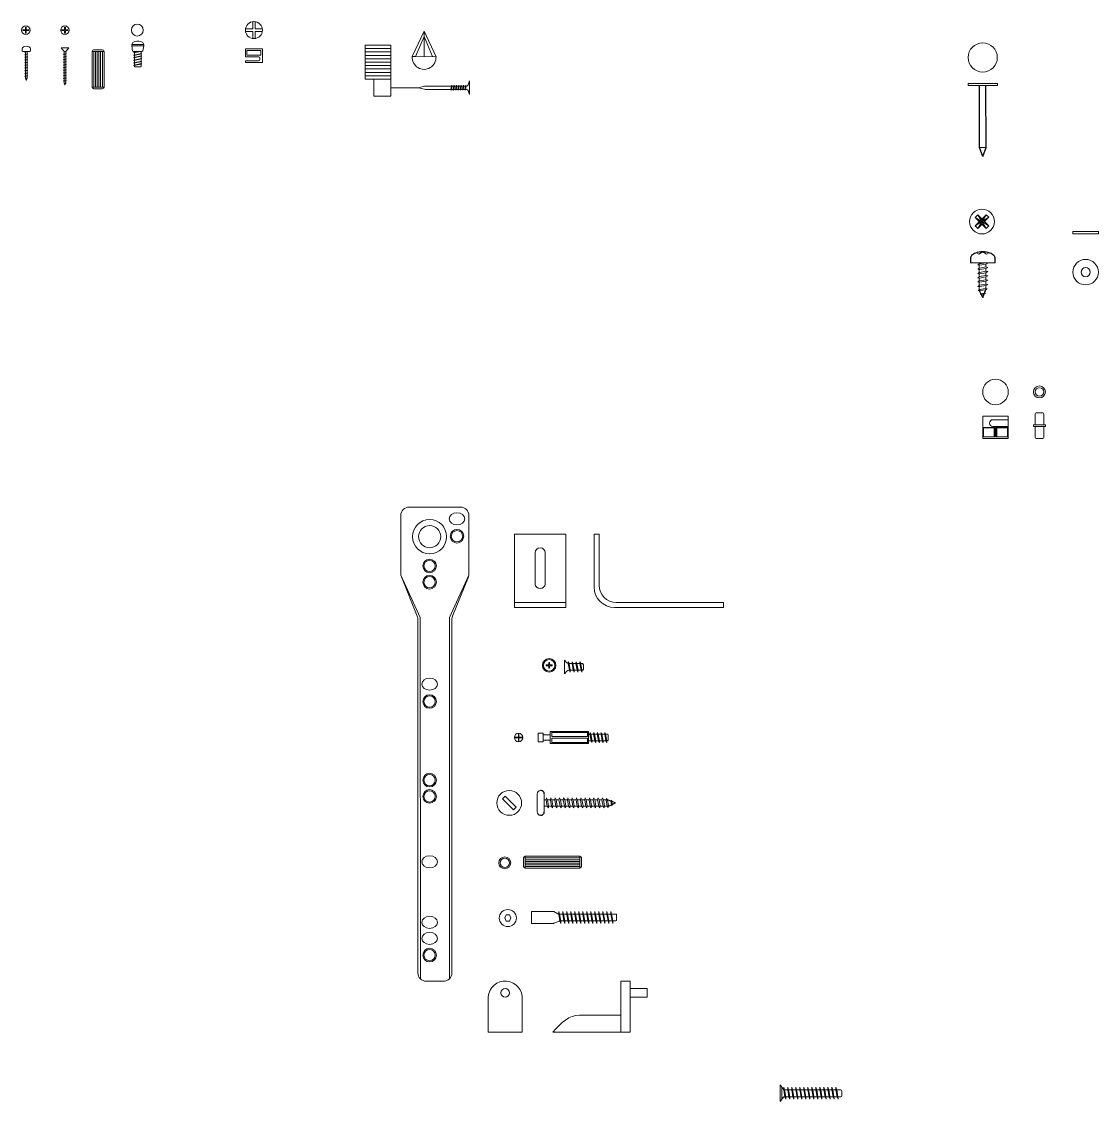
# Model space of a CAD drawing. Header units: inches. Extents: x 284 to 1896, y 202 to 1902.
# Drawn here: x 1434.4 to 1497.6, y 1838.9 to 1902.3 of the extents above; entities that cross this region are included whole.
import ezdxf

# ---------------------------------------------------------------- set-up
doc = ezdxf.new("R2010")
doc.units = ezdxf.units.IN
doc.header["$MEASUREMENT"] = 0
doc.linetypes.add('CONTINUA', pattern=[0])
doc.layers.get('0').update_dxf_attribs({"lineweight": 20})
doc.layers.add('Viti', color=4, linetype='Continuous', lineweight=18)

# ---------------------------------------------------------------- blocks, each defined once
blk = doc.blocks.new('*U15')
blk.add_lwpolyline([(0, 0), (0.002, 0.1), (0.05, 0), (0.122, -0.4), (0.119, -0.5), (0.071, -0.4), (0, 0)])
blk = doc.blocks.new('*U16')
at = {"layer": 'Viti', "color": 0, "linetype": 'ByBlock', "lineweight": -2, "transparency": 16777216}
for p in [(42.38, 270.659), (42.596, 270.659), (42.812, 270.659), (43.028, 270.659), (43.245, 270.659)]:
    blk.add_blockref('*U15', p, dxfattribs=at)
blk = doc.blocks.new('*U8')
blk.add_lwpolyline([(0, 0), (0.002, 0.1), (0.05, 0), (0.122, -0.4), (0.119, -0.5), (0.071, -0.4), (0, 0)])
blk = doc.blocks.new('*U9')
at = {"color": 0, "linetype": 'ByBlock', "lineweight": -2, "transparency": 16777216}
for p in [(42.38, 270.659), (42.607, 270.659), (42.835, 270.659), (43.063, 270.659)]:
    blk.add_blockref('*U8', p, dxfattribs=at)
blk = doc.blocks.new('100347')
for p, q in [((40.129, 252.086), (40.254, 251.933)), ((40.129, 252.086), (40.129, 251.286)), ((40.567, 251.886), (40.389, 251.886)), ((40.794, 251.886), (40.617, 251.886)), ((41.022, 251.886), (40.845, 251.886)), ((41.159, 251.886), (41.072, 251.886)), ((41.215, 251.851), (41.194, 251.872)), ((41.229, 251.816), (41.229, 251.557)), ((40.254, 251.44), (40.129, 251.286)), ((40.411, 251.486), (40.382, 251.486)), ((40.638, 251.486), (40.461, 251.486)), ((40.866, 251.486), (40.688, 251.486)), ((41.094, 251.486), (40.916, 251.486)), ((41.159, 251.486), (41.144, 251.486)), ((41.194, 251.501), (41.215, 251.522))]:
    blk.add_line(p, q)
for centre, radius, start, end in [((40.382, 252.086), 0.2, 230.24315, 257.66039), ((41.159, 251.836), 0.05, 45, 90), ((41.179, 251.816), 0.05, 0, 45), ((40.382, 251.286), 0.2, 90, 129.75685), ((41.159, 251.536), 0.05, 270, 315), ((41.179, 251.557), 0.05, 315, 0)]:
    blk.add_arc(centre, radius, start, end)
blk.add_blockref('*U9', (-2.041, -18.773))
blk = doc.blocks.new('*U68')
blk.add_lwpolyline([(0, 0), (0.002, 0.15), (0.05, 0), (0.122, -0.4), (0.127, -0.55), (0.071, -0.4), (0, 0)])
blk = doc.blocks.new('*U69')
at = {"layer": 'Viti', "color": 0, "linetype": 'ByBlock', "lineweight": -2, "transparency": 16777216}
for p in [(42.38, 270.659), (42.615, 270.659), (42.85, 270.659), (43.086, 270.659), (43.321, 270.659), (43.556, 270.659), (43.791, 270.659), (44.027, 270.659), (44.262, 270.659), (44.497, 270.659), (44.732, 270.659), (44.968, 270.659), (45.203, 270.659), (45.438, 270.659)]:
    blk.add_blockref('*U68', p, dxfattribs=at)
blk = doc.blocks.new('*U70')
blk.add_lwpolyline([(0, 0), (0.002, 0.15), (0.05, 0), (0.122, -0.4), (0.127, -0.55), (0.071, -0.4), (0, 0)])
blk = doc.blocks.new('*U71')
at = {"color": 0, "linetype": 'ByBlock', "lineweight": -2, "transparency": 16777216}
for p in [(42.38, 270.659), (42.615, 270.659), (42.85, 270.659), (43.086, 270.659), (43.321, 270.659), (43.556, 270.659), (43.791, 270.659), (44.027, 270.659), (44.262, 270.659), (44.497, 270.659), (44.732, 270.659), (44.968, 270.659), (45.203, 270.659), (45.438, 270.659)]:
    blk.add_blockref('*U70', p, dxfattribs=at)

msp = doc.modelspace()

# ---------------------------------------------------------------- linework, layer by layer
for p, q in [((1458.006, 1901.779), (1457.308, 1900.283)), ((1457.508, 1900.283), (1458.006, 1901.469)), ((1457.508, 1900.283), (1458.006, 1901.469)), ((1458.006, 1901.779), (1458.704, 1900.282)), ((1458.006, 1901.779), (1458.006, 1900.279)), ((1458.504, 1900.283), (1458.006, 1901.469)), ((1458.504, 1900.283), (1458.006, 1901.469)), ((1458.704, 1900.282), (1457.308, 1900.283)), ((1457.308, 1900.283), (1457.508, 1900.283)), ((1478.914, 1839.888), (1478.914, 1838.954)), ((1478.933, 1839.893), (1479.014, 1839.771)), ((1479.014, 1839.771), (1479.118, 1839.621)), ((1479.014, 1839.071), (1479.014, 1839.771)), ((1479.114, 1839.221), (1479.014, 1839.071)), ((1479.19, 1839.221), (1479.114, 1839.221)), ((1479.164, 1839.621), (1479.288, 1839.621)), ((1479.359, 1839.221), (1479.24, 1839.221)), ((1479.288, 1839.621), (1479.354, 1839.621)), ((1479.425, 1839.221), (1479.359, 1839.221)), ((1479.404, 1839.621), (1479.589, 1839.621)), ((1479.66, 1839.221), (1479.475, 1839.221)), ((1479.639, 1839.621), (1479.824, 1839.621)), ((1479.896, 1839.221), (1479.711, 1839.221)), ((1479.874, 1839.621), (1480.059, 1839.621)), ((1480.131, 1839.221), (1479.946, 1839.221)), ((1480.11, 1839.621), (1480.295, 1839.621)), ((1480.366, 1839.221), (1480.181, 1839.221)), ((1480.345, 1839.621), (1480.53, 1839.621)), ((1480.601, 1839.221), (1480.416, 1839.221)), ((1480.58, 1839.621), (1480.765, 1839.621)), ((1480.837, 1839.221), (1480.652, 1839.221)), ((1480.815, 1839.621), (1481.001, 1839.621)), ((1481.072, 1839.221), (1480.887, 1839.221)), ((1481.051, 1839.621), (1481.236, 1839.621)), ((1481.307, 1839.221), (1481.122, 1839.221)), ((1481.286, 1839.621), (1481.471, 1839.621)), ((1481.543, 1839.221), (1481.357, 1839.221)), ((1481.521, 1839.621), (1481.706, 1839.621)), ((1481.778, 1839.221), (1481.593, 1839.221)), ((1481.756, 1839.621), (1481.942, 1839.621)), ((1482.013, 1839.221), (1481.828, 1839.221)), ((1481.992, 1839.621), (1482.177, 1839.621)), ((1482.248, 1839.221), (1482.063, 1839.221)), ((1482.227, 1839.621), (1482.469, 1839.621)), ((1482.469, 1839.221), (1482.298, 1839.221)), ((1482.519, 1839.571), (1482.519, 1839.271)), ((1479.014, 1839.071), (1478.933, 1838.948))]:
    msp.add_line(p, q)
for centre, radius, start, end in [((1458.006, 1900.237), 0.699, 176.27564, 3.71392), ((1478.924, 1839.888), 0.01, 33.69007, 180), ((1482.469, 1839.571), 0.05, 360, 90), ((1482.469, 1839.271), 0.05, 270, 0), ((1478.924, 1838.954), 0.01, 180, 326.30993)]:
    msp.add_arc(centre, radius, start, end)
at = {"layer": 'Viti'}
for p, q in [((1434.601, 1902.017), (1434.601, 1901.867)), ((1434.651, 1902.017), (1434.651, 1901.867)), ((1436.895, 1902.017), (1436.895, 1901.867)), ((1436.945, 1902.017), (1436.945, 1901.867)), ((1447.942, 1902.336), (1447.942, 1901.917)), ((1448.092, 1902.336), (1448.092, 1901.917)), ((1434.451, 1901.867), (1434.601, 1901.867)), ((1434.601, 1901.817), (1434.451, 1901.817)), ((1434.476, 1901.842), (1434.626, 1901.842)), ((1434.601, 1901.817), (1434.601, 1901.667)), ((1434.651, 1901.867), (1434.801, 1901.867)), ((1434.651, 1901.817), (1434.651, 1901.667)), ((1434.801, 1901.817), (1434.651, 1901.817)), ((1434.676, 1901.842), (1434.826, 1901.842)), ((1436.745, 1901.867), (1436.895, 1901.867)), ((1436.745, 1901.817), (1436.895, 1901.817)), ((1436.895, 1901.817), (1436.895, 1901.667)), ((1436.945, 1901.867), (1437.095, 1901.867)), ((1436.945, 1901.817), (1437.095, 1901.817)), ((1436.945, 1901.817), (1436.945, 1901.667)), ((1447.522, 1901.917), (1447.942, 1901.917)), ((1447.522, 1901.767), (1447.942, 1901.767)), ((1447.942, 1901.767), (1447.942, 1901.347)), ((1448.092, 1901.917), (1448.511, 1901.917)), ((1448.092, 1901.767), (1448.511, 1901.767)), ((1448.092, 1901.767), (1448.092, 1901.347)), ((1434.401, 1900.743), (1434.401, 1900.643)), ((1434.901, 1900.743), (1434.901, 1900.643)), ((1436.87, 1900.593), (1436.69, 1900.803)), ((1436.69, 1900.803), (1437.149, 1900.803)), ((1437.149, 1900.803), (1436.97, 1900.593)), ((1438.616, 1900.693), (1438.599, 1900.693)), ((1439.115, 1900.693), (1438.616, 1900.693)), ((1440.844, 1900.92), (1440.844, 1901.002)), ((1440.844, 1901.002), (1441.544, 1901.002)), ((1440.844, 1900.917), (1441.544, 1900.917)), ((1441.544, 1901.002), (1441.544, 1900.92)), ((1454.551, 1898.96), (1454.551, 1900.96)), ((1454.551, 1900.96), (1456.051, 1900.96)), ((1454.551, 1900.96), (1454.551, 1900.76)), ((1454.551, 1900.76), (1456.051, 1900.76)), ((1454.551, 1900.76), (1454.551, 1900.56)), ((1456.051, 1900.96), (1456.051, 1898.96)), ((1434.451, 1900.593), (1434.851, 1900.593)), ((1434.691, 1900.593), (1434.58, 1900.569)), ((1434.722, 1900.579), (1434.58, 1900.549)), ((1434.722, 1900.441), (1434.58, 1900.411)), ((1434.722, 1900.421), (1434.58, 1900.391)), ((1434.722, 1900.283), (1434.58, 1900.252)), ((1434.722, 1900.263), (1434.58, 1900.232)), ((1434.722, 1900.125), (1434.58, 1900.094)), ((1434.722, 1900.105), (1434.58, 1900.074)), ((1434.651, 1900.593), (1434.601, 1900.593)), ((1436.991, 1900.468), (1436.848, 1900.437)), ((1436.991, 1900.448), (1436.848, 1900.417)), ((1436.991, 1900.31), (1436.848, 1900.279)), ((1436.991, 1900.29), (1436.848, 1900.259)), ((1436.991, 1900.152), (1436.848, 1900.121)), ((1436.991, 1900.132), (1436.848, 1900.101)), ((1436.87, 1900.593), (1436.97, 1900.593)), ((1438.516, 1900.593), (1439.216, 1900.593)), ((1438.516, 1900.593), (1438.516, 1898.493)), ((1438.616, 1900.593), (1438.616, 1898.493)), ((1438.716, 1898.493), (1438.716, 1900.593)), ((1438.816, 1900.593), (1438.816, 1898.493)), ((1438.916, 1898.493), (1438.916, 1900.593)), ((1439.016, 1900.593), (1439.016, 1898.493)), ((1439.116, 1898.493), (1439.116, 1900.593)), ((1439.216, 1900.593), (1439.216, 1898.493)), ((1440.951, 1900.593), (1441.437, 1900.593)), ((1441.27, 1900.593), (1440.971, 1900.529)), ((1441.363, 1900.593), (1440.971, 1900.509)), ((1441.417, 1900.474), (1440.971, 1900.378)), ((1441.417, 1900.454), (1440.971, 1900.358)), ((1441.417, 1900.323), (1440.971, 1900.228)), ((1441.417, 1900.303), (1440.971, 1900.208)), ((1441.417, 1900.173), (1440.971, 1900.077)), ((1441.417, 1900.153), (1440.971, 1900.057)), ((1441.001, 1900.593), (1441.001, 1899.713)), ((1441.001, 1900.515), (1441.001, 1900.385)), ((1441.001, 1900.365), (1441.001, 1900.234)), ((1441.001, 1900.214), (1441.001, 1900.084)), ((1441.001, 1900.064), (1441.001, 1899.933)), ((1441.387, 1900.593), (1441.387, 1899.713)), ((1447.517, 1900.034), (1448.286, 1900.034)), ((1448.427, 1900.366), (1447.607, 1900.366)), ((1454.551, 1900.56), (1456.051, 1900.56)), ((1454.551, 1900.56), (1454.551, 1900.36)), ((1454.551, 1900.36), (1456.051, 1900.36)), ((1454.551, 1900.36), (1454.551, 1900.16)), ((1454.551, 1900.16), (1456.051, 1900.16)), ((1454.551, 1900.16), (1454.551, 1899.96)), ((1434.722, 1899.967), (1434.58, 1899.936)), ((1434.722, 1899.947), (1434.58, 1899.916)), ((1434.722, 1899.809), (1434.58, 1899.778)), ((1434.722, 1899.789), (1434.58, 1899.758)), ((1434.722, 1899.65), (1434.58, 1899.62)), ((1434.722, 1899.63), (1434.58, 1899.6)), ((1434.722, 1899.492), (1434.58, 1899.462)), ((1434.722, 1899.472), (1434.58, 1899.442)), ((1436.991, 1899.994), (1436.848, 1899.963)), ((1436.991, 1899.974), (1436.848, 1899.943)), ((1436.991, 1899.835), (1436.848, 1899.805)), ((1436.991, 1899.815), (1436.848, 1899.785)), ((1436.991, 1899.677), (1436.848, 1899.647)), ((1436.991, 1899.657), (1436.848, 1899.627)), ((1436.991, 1899.519), (1436.848, 1899.489)), ((1436.991, 1899.499), (1436.848, 1899.469)), ((1441.417, 1900.022), (1440.971, 1899.927)), ((1441.417, 1900.002), (1440.971, 1899.907)), ((1441.417, 1899.872), (1440.971, 1899.776)), ((1441.417, 1899.852), (1440.971, 1899.756)), ((1441.001, 1899.913), (1441.001, 1899.783)), ((1441.021, 1899.693), (1441.367, 1899.693)), ((1454.551, 1899.96), (1456.051, 1899.96)), ((1454.551, 1899.96), (1454.551, 1899.76)), ((1454.551, 1899.76), (1456.051, 1899.76)), ((1454.551, 1899.76), (1454.551, 1899.56)), ((1454.551, 1899.56), (1456.051, 1899.56)), ((1454.551, 1899.56), (1454.551, 1899.36)), ((1434.722, 1899.334), (1434.58, 1899.304)), ((1434.722, 1899.314), (1434.58, 1899.284)), ((1434.722, 1899.176), (1434.58, 1899.145)), ((1434.722, 1899.156), (1434.58, 1899.125)), ((1434.601, 1899.043), (1434.617, 1898.995)), ((1434.705, 1899.014), (1434.604, 1898.993)), ((1434.705, 1898.994), (1434.604, 1898.973)), ((1434.623, 1898.977), (1434.651, 1898.893)), ((1434.683, 1898.99), (1434.651, 1898.893)), ((1434.701, 1899.043), (1434.691, 1899.011)), ((1436.991, 1899.361), (1436.848, 1899.33)), ((1436.991, 1899.341), (1436.848, 1899.31)), ((1436.991, 1899.203), (1436.848, 1899.172)), ((1436.991, 1899.183), (1436.848, 1899.152)), ((1436.991, 1899.045), (1436.848, 1899.014)), ((1436.991, 1899.025), (1436.848, 1898.994)), ((1436.991, 1898.887), (1436.848, 1898.856)), ((1436.991, 1898.867), (1436.848, 1898.836)), ((1454.551, 1899.36), (1456.051, 1899.36)), ((1454.551, 1899.36), (1454.551, 1899.16)), ((1454.551, 1899.16), (1456.051, 1899.16)), ((1454.551, 1899.16), (1454.551, 1898.96)), ((1454.551, 1898.96), (1456.051, 1898.96)), ((1455.051, 1898.96), (1456.051, 1898.96)), ((1455.051, 1897.96), (1455.051, 1898.96)), ((1456.051, 1898.96), (1456.051, 1897.96)), ((1460.672, 1898.86), (1460.592, 1898.621)), ((1460.672, 1898.86), (1460.672, 1898.06)), ((1436.87, 1898.753), (1436.885, 1898.706)), ((1436.973, 1898.725), (1436.873, 1898.703)), ((1436.973, 1898.705), (1436.873, 1898.683)), ((1436.892, 1898.687), (1436.92, 1898.603)), ((1436.952, 1898.7), (1436.92, 1898.603)), ((1436.97, 1898.753), (1436.959, 1898.722)), ((1438.516, 1898.493), (1439.216, 1898.493)), ((1439.115, 1898.393), (1438.616, 1898.393)), ((1456.051, 1898.46), (1457.672, 1898.46)), ((1457.672, 1898.46), (1457.955, 1898.529)), ((1457.672, 1898.46), (1457.931, 1898.396)), ((1457.931, 1898.396), (1458.036, 1898.37)), ((1457.955, 1898.529), (1458.036, 1898.55)), ((1458.146, 1898.36), (1458.115, 1898.36)), ((1458.182, 1898.56), (1458.133, 1898.56)), ((1459.474, 1898.36), (1458.146, 1898.36)), ((1459.509, 1898.56), (1458.182, 1898.56)), ((1459.576, 1898.36), (1459.474, 1898.36)), ((1459.612, 1898.56), (1459.509, 1898.56)), ((1459.714, 1898.36), (1459.611, 1898.36)), ((1459.75, 1898.56), (1459.647, 1898.56)), ((1459.852, 1898.36), (1459.749, 1898.36)), ((1459.887, 1898.56), (1459.785, 1898.56)), ((1459.989, 1898.36), (1459.886, 1898.36)), ((1460.025, 1898.56), (1459.922, 1898.56)), ((1460.127, 1898.36), (1460.024, 1898.36)), ((1460.163, 1898.56), (1460.06, 1898.56)), ((1460.265, 1898.36), (1460.162, 1898.36)), ((1460.3, 1898.56), (1460.198, 1898.56)), ((1460.402, 1898.36), (1460.299, 1898.36)), ((1460.438, 1898.56), (1460.335, 1898.56)), ((1460.5, 1898.36), (1460.437, 1898.36)), ((1460.5, 1898.56), (1460.473, 1898.56)), ((1460.592, 1898.299), (1460.672, 1898.06)), ((1456.051, 1897.96), (1455.051, 1897.96)), ((1460.138, 1873.837), (1457.138, 1873.837)), ((1456.638, 1873.337), (1456.638, 1869.933)), ((1460.638, 1873.337), (1460.638, 1869.933)), ((1456.647, 1869.839), (1457.783, 1867.346)), ((1457.602, 1867.426), (1456.674, 1869.747)), ((1460.629, 1869.839), (1459.493, 1867.346)), ((1459.674, 1867.426), (1460.602, 1869.747)), ((1460.638, 1869.837), (1460.638, 1869.837)), ((1457.638, 1846.5), (1457.638, 1867.241)), ((1457.783, 1867.346), (1457.784, 1846.146)), ((1459.493, 1867.346), (1459.491, 1846.146)), ((1459.638, 1867.241), (1459.638, 1846.5)), ((1465.322, 1864.571), (1465.322, 1864.721)), ((1465.372, 1864.571), (1465.372, 1864.721)), ((1465.322, 1864.521), (1465.172, 1864.521)), ((1465.322, 1864.371), (1465.322, 1864.521)), ((1465.522, 1864.521), (1465.372, 1864.521)), ((1465.372, 1864.371), (1465.372, 1864.521)), ((1463.303, 1860.324), (1463.54, 1860.324)), ((1463.303, 1860.299), (1463.54, 1860.299)), ((1463.541, 1860.562), (1463.54, 1860.324)), ((1463.54, 1860.299), (1463.54, 1860.062)), ((1463.565, 1860.562), (1463.565, 1860.324)), ((1463.565, 1860.324), (1463.802, 1860.325)), ((1463.565, 1860.299), (1463.802, 1860.299)), ((1463.565, 1860.299), (1463.565, 1860.062)), ((1464.704, 1860.062), (1464.704, 1860.562)), ((1464.704, 1860.562), (1465.004, 1860.562)), ((1465.004, 1860.062), (1465.004, 1860.562)), ((1465.404, 1860.462), (1465.004, 1860.462)), ((1465.004, 1860.162), (1465.004, 1860.462)), ((1465.404, 1860.162), (1465.004, 1860.162)), ((1465.404, 1860.662), (1465.404, 1859.962)), ((1465.404, 1860.662), (1467.654, 1860.662)), ((1465.404, 1860.162), (1465.404, 1860.462)), ((1465.504, 1860.662), (1465.504, 1860.362)), ((1465.504, 1860.612), (1467.604, 1860.612)), ((1465.504, 1860.362), (1467.604, 1860.362)), ((1465.504, 1860.262), (1465.504, 1859.962)), ((1465.504, 1860.262), (1467.604, 1860.262)), ((1467.604, 1860.662), (1467.604, 1860.362)), ((1467.604, 1860.262), (1467.604, 1859.962)), ((1467.654, 1860.662), (1467.654, 1859.962)), ((1467.654, 1860.512), (1467.741, 1860.512)), ((1467.813, 1860.112), (1467.654, 1860.112)), ((1467.792, 1860.512), (1467.958, 1860.512)), ((1468.029, 1860.112), (1467.863, 1860.112)), ((1468.008, 1860.512), (1468.174, 1860.512)), ((1468.245, 1860.112), (1468.079, 1860.112)), ((1468.224, 1860.512), (1468.39, 1860.512)), ((1468.461, 1860.112), (1468.295, 1860.112)), ((1468.44, 1860.512), (1468.606, 1860.512)), ((1468.678, 1860.112), (1468.512, 1860.112)), ((1468.656, 1860.512), (1468.754, 1860.512)), ((1468.754, 1860.112), (1468.728, 1860.112)), ((1468.804, 1860.462), (1468.804, 1860.162)), ((1465.004, 1860.062), (1464.704, 1860.062)), ((1467.654, 1859.962), (1465.404, 1859.962)), ((1465.504, 1860.012), (1467.604, 1860.012)), ((1463.842, 1852.737), (1463.842, 1853.235)), ((1463.942, 1853.335), (1463.942, 1852.635)), ((1467.145, 1853.335), (1463.942, 1853.335)), ((1467.145, 1853.235), (1463.942, 1853.235)), ((1463.942, 1853.135), (1467.145, 1853.135)), ((1467.145, 1853.335), (1467.145, 1852.635)), ((1467.245, 1852.737), (1467.245, 1853.235)), ((1467.145, 1853.035), (1463.942, 1853.035)), ((1463.942, 1852.935), (1467.145, 1852.935)), ((1467.145, 1852.835), (1463.942, 1852.835)), ((1463.942, 1852.735), (1467.145, 1852.735)), ((1467.145, 1852.635), (1463.942, 1852.635)), ((1464.308, 1850.095), (1464.308, 1849.395)), ((1464.308, 1850.095), (1465.584, 1850.095)), ((1465.862, 1849.966), (1465.629, 1850.084)), ((1462.82, 1849.895), (1462.736, 1849.714)), ((1462.82, 1849.532), (1462.736, 1849.714)), ((1462.82, 1849.895), (1463.02, 1849.895)), ((1462.82, 1849.532), (1463.02, 1849.532)), ((1463.02, 1849.895), (1463.105, 1849.714)), ((1463.02, 1849.532), (1463.105, 1849.714)), ((1464.308, 1849.395), (1465.588, 1849.395)), ((1465.94, 1849.53), (1465.626, 1849.402)), ((1465.952, 1849.945), (1466.077, 1849.945)), ((1466.148, 1849.545), (1466.029, 1849.545)), ((1466.077, 1849.945), (1466.143, 1849.945)), ((1466.214, 1849.545), (1466.148, 1849.545)), ((1466.193, 1849.945), (1466.378, 1849.945)), ((1466.449, 1849.545), (1466.264, 1849.545)), ((1466.428, 1849.945), (1466.613, 1849.945)), ((1466.685, 1849.545), (1466.499, 1849.545)), ((1466.663, 1849.945), (1466.848, 1849.945)), ((1466.92, 1849.545), (1466.735, 1849.545)), ((1466.898, 1849.945), (1467.084, 1849.945)), ((1467.155, 1849.545), (1466.97, 1849.545)), ((1467.134, 1849.945), (1467.319, 1849.945)), ((1467.39, 1849.545), (1467.205, 1849.545)), ((1467.369, 1849.945), (1467.554, 1849.945)), ((1467.626, 1849.545), (1467.44, 1849.545)), ((1467.604, 1849.945), (1467.789, 1849.945)), ((1467.861, 1849.545), (1467.676, 1849.545)), ((1467.84, 1849.945), (1468.025, 1849.945)), ((1468.096, 1849.545), (1467.911, 1849.545)), ((1468.075, 1849.945), (1468.26, 1849.945)), ((1468.331, 1849.545), (1468.146, 1849.545)), ((1468.31, 1849.945), (1468.495, 1849.945)), ((1468.567, 1849.545), (1468.382, 1849.545)), ((1468.545, 1849.945), (1468.73, 1849.945)), ((1468.802, 1849.545), (1468.617, 1849.545)), ((1468.781, 1849.945), (1468.966, 1849.945)), ((1469.037, 1849.545), (1468.852, 1849.545)), ((1469.016, 1849.945), (1469.258, 1849.945)), ((1469.258, 1849.545), (1469.087, 1849.545)), ((1469.308, 1849.895), (1469.308, 1849.595)), ((1459.138, 1846), (1458.138, 1846)), ((1470.095, 1846.007), (1470.095, 1843.007)), ((1461.767, 1843.007), (1461.767, 1845.087)), ((1463.767, 1843.007), (1463.767, 1845.007)), ((1470.095, 1844.915), (1470.095, 1843.915)), ((1469.555, 1844.007), (1467.129, 1844.007)), ((1469.555, 1843.007), (1469.555, 1844.007)), ((1461.767, 1843.007), (1463.767, 1843.007)), ((1469.555, 1843.007), (1465.555, 1843.007))]:
    msp.add_line(p, q, dxfattribs=at)
at = {"layer": 'Viti', "transparency": 33554687}
for p, q in [((1489.941, 1898.58), (1489.941, 1898.703)), ((1489.941, 1898.703), (1491.657, 1898.703)), ((1489.941, 1898.58), (1491.657, 1898.589)), ((1491.657, 1898.703), (1491.657, 1898.589)), ((1490.608, 1894.959), (1490.991, 1894.959)), ((1490.357, 1890.351), (1491.008, 1891.004)), ((1490.357, 1890.849), (1490.507, 1890.999)), ((1490.357, 1890.849), (1491.008, 1890.197)), ((1490.507, 1890.999), (1491.16, 1890.348)), ((1490.507, 1890.202), (1491.16, 1890.852)), ((1491.008, 1891.004), (1491.16, 1890.852)), ((1490.507, 1890.202), (1490.357, 1890.351)), ((1491.16, 1890.348), (1491.008, 1890.197)), ((1490.435, 1888.769), (1490.573, 1888.696)), ((1490.799, 1888.822), (1490.573, 1888.696)), ((1490.665, 1888.747), (1490.665, 1888.815)), ((1490.799, 1888.822), (1491.026, 1888.696)), ((1490.934, 1888.747), (1490.934, 1888.815)), ((1491.164, 1888.769), (1491.026, 1888.696)), ((1490.071, 1888.187), (1490.799, 1888.187)), ((1490.507, 1888.058), (1490.605, 1888.119)), ((1490.507, 1888.058), (1490.637, 1888.04)), ((1490.599, 1888.116), (1490.599, 1888.187)), ((1490.599, 1887.865), (1490.599, 1888.045)), ((1490.605, 1888.119), (1490.986, 1888.187)), ((1490.637, 1888.04), (1490.981, 1888.101)), ((1491.527, 1888.187), (1490.799, 1888.187)), ((1490.975, 1888.185), (1490.975, 1888.187)), ((1490.975, 1887.935), (1490.975, 1888.1)), ((1491.098, 1888.162), (1490.981, 1888.101)), ((1491.098, 1888.162), (1490.986, 1888.187)), ((1490.504, 1887.306), (1490.602, 1887.367)), ((1490.507, 1887.807), (1490.605, 1887.869)), ((1490.507, 1887.807), (1490.637, 1887.789)), ((1490.507, 1887.557), (1490.605, 1887.618)), ((1490.507, 1887.557), (1490.637, 1887.538)), ((1490.599, 1887.614), (1490.599, 1887.794)), ((1490.599, 1887.365), (1490.599, 1887.543)), ((1490.602, 1887.367), (1490.982, 1887.435)), ((1490.605, 1887.869), (1490.986, 1887.937)), ((1490.605, 1887.618), (1490.986, 1887.686)), ((1490.637, 1887.789), (1490.981, 1887.85)), ((1490.637, 1887.538), (1490.981, 1887.6)), ((1490.975, 1887.684), (1490.975, 1887.849)), ((1490.975, 1887.434), (1490.975, 1887.599)), ((1491.095, 1887.41), (1490.977, 1887.349)), ((1491.098, 1887.911), (1490.981, 1887.85)), ((1491.098, 1887.66), (1490.981, 1887.6)), ((1491.095, 1887.41), (1490.982, 1887.435)), ((1491.098, 1887.911), (1490.986, 1887.937)), ((1491.098, 1887.66), (1490.986, 1887.686)), ((1490.504, 1887.306), (1490.633, 1887.287)), ((1490.504, 1887.055), (1490.602, 1887.116)), ((1490.504, 1887.055), (1490.633, 1887.037)), ((1490.504, 1886.798), (1490.602, 1886.859)), ((1490.504, 1886.798), (1490.633, 1886.779)), ((1490.599, 1887.114), (1490.599, 1887.292)), ((1490.599, 1886.857), (1490.599, 1887.041)), ((1490.599, 1886.6), (1490.599, 1886.784)), ((1490.602, 1887.116), (1490.982, 1887.184)), ((1490.602, 1886.859), (1490.982, 1886.927)), ((1490.633, 1887.287), (1490.977, 1887.349)), ((1490.633, 1887.037), (1490.977, 1887.098)), ((1490.633, 1886.779), (1490.977, 1886.841)), ((1490.975, 1887.183), (1490.975, 1887.348)), ((1490.975, 1886.925), (1490.975, 1887.098)), ((1490.975, 1886.673), (1490.975, 1886.84)), ((1491.095, 1887.159), (1490.977, 1887.098)), ((1491.095, 1886.901), (1490.977, 1886.841)), ((1491.095, 1887.159), (1490.982, 1887.184)), ((1491.095, 1886.901), (1490.982, 1886.927)), ((1490.538, 1886.561), (1490.625, 1886.616)), ((1490.538, 1886.561), (1490.652, 1886.545)), ((1490.625, 1886.616), (1490.961, 1886.676)), ((1490.645, 1886.333), (1490.696, 1886.365)), ((1490.645, 1886.333), (1490.713, 1886.323)), ((1490.652, 1886.545), (1490.957, 1886.6)), ((1490.696, 1886.365), (1490.895, 1886.4)), ((1490.713, 1886.323), (1490.892, 1886.355)), ((1490.954, 1886.387), (1490.892, 1886.355)), ((1490.954, 1886.387), (1490.895, 1886.4)), ((1491.061, 1886.653), (1490.957, 1886.6)), ((1491.061, 1886.653), (1490.961, 1886.676)), ((1465.061, 1856.997), (1465.061, 1856.469)), ((1462.605, 1856.715), (1462.755, 1856.865)), ((1462.605, 1856.715), (1463.256, 1856.062)), ((1462.755, 1856.865), (1463.408, 1856.214)), ((1465.061, 1855.941), (1465.061, 1856.469)), ((1465.194, 1856.768), (1465.168, 1856.655)), ((1465.236, 1856.275), (1465.168, 1856.655)), ((1465.17, 1856.644), (1465.168, 1856.644)), ((1465.194, 1856.768), (1465.254, 1856.65)), ((1465.316, 1856.306), (1465.254, 1856.65)), ((1465.421, 1856.644), (1465.255, 1856.644)), ((1465.298, 1856.176), (1465.316, 1856.306)), ((1465.444, 1856.768), (1465.419, 1856.655)), ((1465.487, 1856.275), (1465.419, 1856.655)), ((1465.444, 1856.768), (1465.505, 1856.65)), ((1465.567, 1856.306), (1465.505, 1856.65)), ((1465.548, 1856.176), (1465.567, 1856.306)), ((1465.695, 1856.768), (1465.67, 1856.655)), ((1465.738, 1856.275), (1465.67, 1856.655)), ((1465.672, 1856.644), (1465.67, 1856.644)), ((1465.695, 1856.768), (1465.756, 1856.65)), ((1465.817, 1856.306), (1465.756, 1856.65)), ((1465.923, 1856.644), (1465.757, 1856.644)), ((1465.799, 1856.176), (1465.817, 1856.306)), ((1465.946, 1856.768), (1465.921, 1856.655)), ((1465.989, 1856.275), (1465.921, 1856.655)), ((1465.946, 1856.768), (1466.007, 1856.65)), ((1466.068, 1856.306), (1466.007, 1856.65)), ((1466.173, 1856.644), (1466.008, 1856.644)), ((1466.05, 1856.176), (1466.068, 1856.306)), ((1466.197, 1856.768), (1466.171, 1856.655)), ((1466.239, 1856.275), (1466.171, 1856.655)), ((1466.197, 1856.768), (1466.258, 1856.65)), ((1466.319, 1856.306), (1466.258, 1856.65)), ((1466.424, 1856.644), (1466.259, 1856.644)), ((1466.301, 1856.176), (1466.319, 1856.306)), ((1466.448, 1856.764), (1466.422, 1856.652)), ((1466.49, 1856.271), (1466.422, 1856.652)), ((1466.448, 1856.764), (1466.508, 1856.647)), ((1466.57, 1856.303), (1466.508, 1856.647)), ((1466.674, 1856.644), (1466.509, 1856.644)), ((1466.552, 1856.173), (1466.57, 1856.303)), ((1466.698, 1856.764), (1466.673, 1856.652)), ((1466.741, 1856.271), (1466.673, 1856.652)), ((1466.698, 1856.764), (1466.759, 1856.647)), ((1466.821, 1856.303), (1466.759, 1856.647)), ((1466.932, 1856.644), (1466.76, 1856.644)), ((1466.802, 1856.173), (1466.821, 1856.303)), ((1466.956, 1856.764), (1466.93, 1856.652)), ((1466.998, 1856.271), (1466.93, 1856.652)), ((1466.956, 1856.764), (1467.017, 1856.647)), ((1467.189, 1856.649), (1467.005, 1856.649)), ((1467.078, 1856.303), (1467.017, 1856.647)), ((1467.06, 1856.173), (1467.078, 1856.303)), ((1467.211, 1856.768), (1467.186, 1856.655)), ((1467.254, 1856.275), (1467.186, 1856.655)), ((1467.188, 1856.644), (1467.186, 1856.644)), ((1467.211, 1856.768), (1467.272, 1856.65)), ((1467.333, 1856.306), (1467.272, 1856.65)), ((1467.438, 1856.644), (1467.273, 1856.644)), ((1467.315, 1856.176), (1467.333, 1856.306)), ((1467.462, 1856.768), (1467.436, 1856.655)), ((1467.504, 1856.275), (1467.436, 1856.655)), ((1467.462, 1856.768), (1467.523, 1856.65)), ((1467.584, 1856.306), (1467.523, 1856.65)), ((1467.689, 1856.644), (1467.524, 1856.644)), ((1467.566, 1856.176), (1467.584, 1856.306)), ((1467.713, 1856.768), (1467.687, 1856.655)), ((1467.755, 1856.275), (1467.687, 1856.655)), ((1467.713, 1856.768), (1467.773, 1856.65)), ((1467.835, 1856.306), (1467.773, 1856.65)), ((1467.939, 1856.644), (1467.774, 1856.644)), ((1467.816, 1856.176), (1467.835, 1856.306)), ((1467.963, 1856.764), (1467.938, 1856.652)), ((1468.006, 1856.271), (1467.938, 1856.652)), ((1467.963, 1856.764), (1468.024, 1856.647)), ((1468.086, 1856.303), (1468.024, 1856.647)), ((1468.19, 1856.644), (1468.025, 1856.644)), ((1468.067, 1856.173), (1468.086, 1856.303)), ((1468.214, 1856.764), (1468.189, 1856.652)), ((1468.257, 1856.271), (1468.189, 1856.652)), ((1468.214, 1856.764), (1468.275, 1856.647)), ((1468.336, 1856.303), (1468.275, 1856.647)), ((1468.448, 1856.644), (1468.275, 1856.644)), ((1468.318, 1856.173), (1468.336, 1856.303)), ((1468.471, 1856.764), (1468.446, 1856.652)), ((1468.514, 1856.271), (1468.446, 1856.652)), ((1468.471, 1856.764), (1468.532, 1856.647)), ((1468.594, 1856.303), (1468.532, 1856.647)), ((1468.7, 1856.644), (1468.533, 1856.644)), ((1468.575, 1856.173), (1468.594, 1856.303)), ((1468.72, 1856.73), (1468.697, 1856.631)), ((1468.757, 1856.294), (1468.697, 1856.631)), ((1468.72, 1856.73), (1468.773, 1856.626)), ((1468.812, 1856.207), (1468.757, 1856.294)), ((1468.828, 1856.322), (1468.773, 1856.626)), ((1468.812, 1856.207), (1468.828, 1856.322)), ((1468.986, 1856.623), (1468.973, 1856.564)), ((1469.008, 1856.366), (1468.973, 1856.564)), ((1468.986, 1856.623), (1469.018, 1856.562)), ((1469.04, 1856.314), (1469.008, 1856.366)), ((1469.05, 1856.382), (1469.018, 1856.562)), ((1469.04, 1856.314), (1469.05, 1856.382)), ((1463.408, 1856.214), (1463.256, 1856.062)), ((1465.298, 1856.176), (1465.236, 1856.275)), ((1465.548, 1856.176), (1465.487, 1856.275)), ((1465.799, 1856.176), (1465.738, 1856.275)), ((1466.05, 1856.176), (1465.989, 1856.275)), ((1466.301, 1856.176), (1466.239, 1856.275)), ((1466.552, 1856.173), (1466.49, 1856.271)), ((1466.802, 1856.173), (1466.741, 1856.271)), ((1467.06, 1856.173), (1466.998, 1856.271)), ((1467.257, 1856.269), (1467.084, 1856.269)), ((1467.315, 1856.176), (1467.254, 1856.275)), ((1467.508, 1856.269), (1467.328, 1856.269)), ((1467.566, 1856.176), (1467.504, 1856.275)), ((1467.759, 1856.269), (1467.579, 1856.269)), ((1467.816, 1856.176), (1467.755, 1856.275)), ((1468.008, 1856.269), (1467.83, 1856.269)), ((1468.067, 1856.173), (1468.006, 1856.271)), ((1468.258, 1856.269), (1468.081, 1856.269)), ((1468.318, 1856.173), (1468.257, 1856.271)), ((1468.516, 1856.269), (1468.332, 1856.269)), ((1468.575, 1856.173), (1468.514, 1856.271)), ((1468.773, 1856.269), (1468.589, 1856.269))]:
    msp.add_line(p, q, dxfattribs=at)
at = {"layer": 'Viti', "lineweight": 25, "transparency": 33554687}
for p, q in [((1490.991, 1894.959), (1490.99, 1898.585)), ((1490.071, 1888.427), (1490.071, 1888.187)), ((1491.527, 1888.187), (1491.527, 1888.427)), ((1490.599, 1886.553), (1490.692, 1886.362)), ((1490.711, 1886.324), (1490.799, 1886.141)), ((1490.799, 1886.141), (1490.879, 1886.353)), ((1490.897, 1886.4), (1490.975, 1886.609)), ((1464.861, 1857.197), (1464.84, 1857.197)), ((1468.973, 1856.566), (1468.764, 1856.644)), ((1468.82, 1856.269), (1469.011, 1856.361)), ((1469.232, 1856.469), (1469.02, 1856.548)), ((1469.049, 1856.38), (1469.232, 1856.469)), ((1464.84, 1855.741), (1464.861, 1855.741))]:
    msp.add_line(p, q, dxfattribs=at)
at = {"layer": 'Viti', "linetype": 'CONTINUA', "ltscale": 0.02}
for p, q in [((1491.16, 1890.852), (1490.357, 1890.351)), ((1491.16, 1890.348), (1490.357, 1890.849)), ((1491.008, 1891.004), (1490.507, 1890.202)), ((1491.008, 1890.197), (1490.507, 1890.999)), ((1496.089, 1889.875), (1496.089, 1890.025)), ((1496.089, 1890.025), (1497.589, 1890.025)), ((1497.589, 1889.875), (1497.589, 1890.025)), ((1496.089, 1889.875), (1497.589, 1889.875)), ((1463.319, 1868.244), (1463.319, 1872.244)), ((1463.319, 1872.244), (1466.319, 1872.244)), ((1466.319, 1867.944), (1466.319, 1872.244)), ((1467.981, 1872.244), (1468.281, 1872.244)), ((1467.981, 1872.244), (1467.981, 1869.144)), ((1468.281, 1872.244), (1468.281, 1869.244)), ((1464.519, 1869.321), (1464.519, 1871.168)), ((1465.119, 1869.321), (1465.119, 1871.168)), ((1463.319, 1867.944), (1463.319, 1868.244)), ((1463.319, 1868.244), (1466.319, 1868.244)), ((1463.319, 1867.944), (1466.319, 1867.944)), ((1469.181, 1867.944), (1475.581, 1867.944)), ((1469.281, 1868.244), (1475.581, 1868.244)), ((1475.581, 1867.944), (1475.581, 1868.244)), ((1464.64, 1855.941), (1464.64, 1856.997)), ((1465.17, 1856.644), (1465.061, 1856.644)), ((1465.672, 1856.644), (1465.506, 1856.644)), ((1465.24, 1856.269), (1465.061, 1856.269)), ((1465.491, 1856.269), (1465.311, 1856.269)), ((1465.742, 1856.269), (1465.561, 1856.269)), ((1465.992, 1856.269), (1465.812, 1856.269)), ((1466.243, 1856.269), (1466.063, 1856.269)), ((1466.492, 1856.269), (1466.314, 1856.269)), ((1466.743, 1856.269), (1466.57, 1856.269)), ((1467, 1856.269), (1466.816, 1856.269))]:
    msp.add_line(p, q, dxfattribs=at)
at = {"layer": 'Viti', "linetype": 'CONTINUA', "ltscale": 0.1}
for p, q in [((1490.799, 1877.868), (1490.799, 1879.168)), ((1490.799, 1879.168), (1492.299, 1879.168)), ((1492.299, 1879.168), (1492.299, 1877.868)), ((1493.878, 1879.318), (1493.878, 1878.668)), ((1493.928, 1879.368), (1494.328, 1879.368)), ((1494.378, 1878.668), (1494.378, 1879.318)), ((1491.504, 1878.518), (1490.799, 1878.518)), ((1490.849, 1877.968), (1490.849, 1878.493)), ((1491.454, 1878.493), (1490.849, 1878.493)), ((1491.199, 1878.768), (1491.199, 1878.768)), ((1491.399, 1878.968), (1492.299, 1878.968)), ((1491.399, 1878.568), (1492.299, 1878.568)), ((1491.524, 1878.498), (1491.524, 1877.968)), ((1491.574, 1878.498), (1491.574, 1877.968)), ((1491.594, 1878.518), (1492.299, 1878.518)), ((1491.644, 1878.493), (1492.249, 1878.493)), ((1492.249, 1878.493), (1492.249, 1877.968)), ((1493.778, 1878.668), (1493.778, 1878.568)), ((1493.778, 1878.668), (1494.478, 1878.668)), ((1493.778, 1878.568), (1494.478, 1878.568)), ((1493.878, 1878.568), (1493.878, 1877.918)), ((1494.378, 1877.918), (1494.378, 1878.568)), ((1494.478, 1878.568), (1494.478, 1878.668)), ((1490.799, 1877.968), (1491.524, 1877.968)), ((1490.799, 1877.868), (1492.299, 1877.868)), ((1491.474, 1878.473), (1491.474, 1877.968)), ((1491.574, 1877.968), (1492.299, 1877.968)), ((1491.624, 1878.473), (1491.624, 1877.968)), ((1493.928, 1877.868), (1494.328, 1877.868))]:
    msp.add_line(p, q, dxfattribs=at)
at = {"layer": 'Viti'}
for points in [[(1434.651, 1901.867), (1434.651, 1902.017), (1434.601, 1902.017)], [(1436.945, 1901.867), (1436.945, 1902.017), (1436.895, 1902.017)], [(1434.601, 1901.867), (1434.451, 1901.867), (1434.451, 1901.817)], [(1434.651, 1901.817), (1434.651, 1901.667), (1434.601, 1901.667)], [(1434.651, 1901.867), (1434.801, 1901.867), (1434.801, 1901.817)], [(1436.895, 1901.867), (1436.745, 1901.867), (1436.745, 1901.817)], [(1436.945, 1901.817), (1436.945, 1901.667), (1436.895, 1901.667)], [(1436.945, 1901.867), (1437.095, 1901.867), (1437.095, 1901.817)], [(1447.517, 1900.743), (1448.517, 1900.743), (1448.517, 1899.943), (1447.517, 1899.943), (1447.517, 1900.034)], [(1447.517, 1900.275), (1447.517, 1900.743)], [(1447.517, 1900.743), (1447.517, 1900.652)], [(1434.601, 1900.573), (1434.601, 1900.593)], [(1434.601, 1900.415), (1434.601, 1900.553)], [(1434.601, 1900.257), (1434.601, 1900.395)], [(1434.601, 1900.099), (1434.601, 1900.237)], [(1434.601, 1899.941), (1434.601, 1900.079)], [(1434.701, 1900.437), (1434.701, 1900.575)], [(1434.701, 1900.278), (1434.701, 1900.417)], [(1434.701, 1900.12), (1434.701, 1900.258)], [(1434.701, 1899.962), (1434.701, 1900.1)], [(1436.87, 1900.126), (1436.87, 1900.593)], [(1436.87, 1900.126), (1436.87, 1900.264)], [(1436.87, 1899.968), (1436.87, 1900.106)], [(1436.97, 1900.147), (1436.97, 1900.593)], [(1436.97, 1899.989), (1436.97, 1900.127)], [(1448.286, 1900.275), (1447.517, 1900.275)], [(1447.607, 1900.366), (1447.607, 1900.652)], [(1447.607, 1900.652), (1448.427, 1900.652)], [(1448.367, 1900.116), (1448.368, 1900.193)], [(1448.427, 1900.366), (1448.427, 1900.652)], [(1434.601, 1899.783), (1434.601, 1899.921)], [(1434.601, 1899.624), (1434.601, 1899.763)], [(1434.601, 1899.466), (1434.601, 1899.604)], [(1434.601, 1899.308), (1434.601, 1899.446)], [(1434.701, 1899.804), (1434.701, 1899.942)], [(1434.701, 1899.646), (1434.701, 1899.784)], [(1434.701, 1899.488), (1434.701, 1899.626)], [(1434.701, 1899.33), (1434.701, 1899.468)], [(1436.87, 1899.809), (1436.87, 1899.948)], [(1436.87, 1899.651), (1436.87, 1899.789)], [(1436.87, 1899.493), (1436.87, 1899.631)], [(1436.87, 1899.335), (1436.87, 1899.473)], [(1436.97, 1899.831), (1436.97, 1899.969)], [(1436.97, 1899.673), (1436.97, 1899.811)], [(1436.97, 1899.515), (1436.97, 1899.653)], [(1436.97, 1899.356), (1436.97, 1899.495)], [(1434.601, 1899.15), (1434.601, 1899.288)], [(1434.601, 1899.043), (1434.601, 1899.13)], [(1434.701, 1899.171), (1434.701, 1899.31)], [(1434.701, 1899.043), (1434.701, 1899.151)], [(1436.87, 1899.177), (1436.87, 1899.315)], [(1436.87, 1899.019), (1436.87, 1899.157)], [(1436.87, 1898.861), (1436.87, 1898.999)], [(1436.87, 1898.861), (1436.87, 1898.999)], [(1436.87, 1898.753), (1436.87, 1898.841)], [(1436.97, 1899.198), (1436.97, 1899.336)], [(1436.97, 1899.04), (1436.97, 1899.178)], [(1436.97, 1898.882), (1436.97, 1899.02)], [(1436.97, 1898.753), (1436.97, 1898.862)], [(1459.647, 1898.56), (1459.636, 1898.61), (1459.612, 1898.56), (1459.576, 1898.36), (1459.582, 1898.31), (1459.611, 1898.36), (1459.647, 1898.56)], [(1459.785, 1898.56), (1459.774, 1898.61), (1459.75, 1898.56), (1459.714, 1898.36), (1459.72, 1898.31), (1459.749, 1898.36), (1459.785, 1898.56)], [(1459.922, 1898.56), (1459.912, 1898.61), (1459.887, 1898.56), (1459.852, 1898.36), (1459.858, 1898.31), (1459.886, 1898.36), (1459.922, 1898.56)], [(1460.06, 1898.56), (1460.049, 1898.61), (1460.025, 1898.56), (1459.989, 1898.36), (1459.995, 1898.31), (1460.024, 1898.36), (1460.06, 1898.56)], [(1460.198, 1898.56), (1460.187, 1898.61), (1460.163, 1898.56), (1460.127, 1898.36), (1460.133, 1898.31), (1460.162, 1898.36), (1460.198, 1898.56)], [(1460.335, 1898.56), (1460.325, 1898.61), (1460.3, 1898.56), (1460.265, 1898.36), (1460.271, 1898.31), (1460.299, 1898.36), (1460.335, 1898.56)], [(1460.473, 1898.56), (1460.462, 1898.61), (1460.438, 1898.56), (1460.402, 1898.36), (1460.408, 1898.31), (1460.437, 1898.36), (1460.473, 1898.56)], [(1465.322, 1864.521), (1465.172, 1864.521), (1465.172, 1864.571)], [(1465.322, 1864.571), (1465.172, 1864.571)], [(1465.322, 1864.571), (1465.322, 1864.721), (1465.372, 1864.721)], [(1465.372, 1864.521), (1465.522, 1864.521), (1465.522, 1864.571)], [(1465.522, 1864.571), (1465.372, 1864.571)], [(1465.322, 1864.521), (1465.322, 1864.371), (1465.372, 1864.371)]]:
    msp.add_lwpolyline(points, dxfattribs=at)
at = {"layer": 'Viti', "lineweight": 25, "transparency": 33554687}
for points in [[(1490.799, 1894.413), (1490.608, 1894.959), (1490.608, 1898.585)], [(1490.799, 1894.413), (1490.991, 1894.959)]]:
    msp.add_lwpolyline(points, dxfattribs=at)
at = {"layer": 'Viti'}
for points in [[(1470.095, 1843.007), (1469.555, 1843.007), (1469.555, 1846.007), (1470.095, 1846.007)], [(1470.095, 1845.563), (1471.095, 1845.563), (1471.095, 1845.063), (1470.095, 1845.063)]]:
    msp.add_lwpolyline(points, close=True, dxfattribs=at)
for centre, radius in [((1434.626, 1901.842), 0.25), ((1436.92, 1901.842), 0.25), ((1441.169, 1901.842), 0.35), ((1448.017, 1901.842), 0.5), ((1458.329, 1872.101), 1), ((1458.329, 1872.101), 0.651), ((1459.936, 1872.124), 0.4), ((1459.936, 1872.124), 0.335), ((1458.329, 1870.381), 0.4), ((1458.329, 1870.381), 0.335), ((1458.329, 1869.425), 0.4), ((1458.329, 1869.425), 0.335), ((1465.347, 1864.546), 0.4), ((1465.347, 1864.546), 0.335), ((1458.329, 1862.422), 0.4), ((1458.329, 1862.422), 0.335), ((1463.553, 1860.312), 0.25), ((1458.329, 1857.808), 0.4), ((1458.329, 1857.808), 0.335), ((1458.329, 1856.852), 0.4), ((1458.329, 1856.852), 0.335), ((1462.743, 1852.951), 0.35), ((1462.743, 1852.951), 0.267), ((1462.92, 1849.711), 0.5), ((1458.329, 1847.536), 0.4), ((1458.329, 1847.536), 0.335), ((1462.767, 1845.313), 0.25)]:
    msp.add_circle(centre, radius, dxfattribs=at)
at = {"layer": 'Viti', "transparency": 33554687}
for centre, radius in [((1490.797, 1900.235), 0.858), ((1490.753, 1890.603), 0.728), ((1463.001, 1856.469), 0.728)]:
    msp.add_circle(centre, radius, dxfattribs=at)
at = {"layer": 'Viti', "linetype": 'CONTINUA', "ltscale": 0.02}
for centre, radius in [((1496.839, 1887.631), 0.75), ((1496.839, 1887.631), 0.267), ((1491.549, 1880.597), 0.75), ((1494.128, 1880.597), 0.35), ((1494.128, 1880.597), 0.25)]:
    msp.add_circle(centre, radius, dxfattribs=at)
at = {"layer": 'Viti'}
for centre, radius, start, end in [((1440.864, 1900.92), 0.02, 180, 198.29521), ((1441.524, 1900.92), 0.02, 341.70479, 0), ((1441.021, 1899.713), 0.02, 180, 270), ((1441.367, 1899.713), 0.02, 270, 0), ((1458.118, 1898.246), 0.314, 87.31299, 105.04747), ((1458.125, 1898.707), 0.348, 255.22809, 265.5061), ((1458.115, 1898.66), 0.3, 266.60301, 270), ((1460.5, 1898.66), 0.1, 270, 336.98803), ((1460.5, 1898.26), 0.1, 23.01197, 90), ((1457.138, 1873.337), 0.5, 90, 180), ((1460.138, 1873.337), 0.5, 0, 90), ((1457.138, 1869.933), 0.5, 180, 201.80141), ((1457.138, 1869.933), 0.5, 180, 201.80141), ((1460.138, 1869.933), 0.5, 338.19859, 0), ((1460.138, 1869.933), 0.5, 338.19859, 0), ((1457.138, 1867.241), 0.5, 0, 21.80141), ((1460.138, 1867.241), 0.5, 158.19859, 180), ((1468.754, 1860.462), 0.05, 360, 90), ((1468.754, 1860.162), 0.05, 270, 0), ((1465.584, 1849.995), 0.1, 63.1876, 90), ((1465.952, 1850.145), 0.2, 243.1876, 256.98596), ((1465.588, 1849.495), 0.1, 270, 292.16207), ((1466.015, 1849.345), 0.2, 100.21286, 112.16207), ((1469.258, 1849.895), 0.05, 360, 90), ((1469.258, 1849.595), 0.05, 270, 0), ((1458.138, 1846.5), 0.5, 180, 270), ((1459.138, 1846.5), 0.5, 270, 0), ((1462.767, 1845.003), 1.004, 355.20026, 175.20026)]:
    msp.add_arc(centre, radius, start, end, dxfattribs=at)
at = {"layer": 'Viti', "lineweight": 25, "transparency": 33554687}
for centre, radius, start, end in [((1490.566, 1888.191), 0.593, 108.47575, 134.96793), ((1490.799, 1887.49), 1.332, 71.57978, 108.42022), ((1491.032, 1888.19), 0.594, 45.06112, 71.49521), ((1490.331, 1888.427), 0.26, 134.99458, 180.01469), ((1491.268, 1888.427), 0.26, 359.97457, 45.01616), ((1464.861, 1856.997), 0.2, 0, 90), ((1464.861, 1855.941), 0.2, 270, 0)]:
    msp.add_arc(centre, radius, start, end, dxfattribs=at)
at = {"layer": 'Viti', "linetype": 'CONTINUA', "ltscale": 0.1}
for centre, radius, start, end in [((1493.928, 1879.318), 0.05, 90, 180), ((1494.328, 1879.318), 0.05, 0, 90), ((1491.399, 1878.768), 0.2, 90, 180), ((1491.399, 1878.768), 0.2, 180, 270), ((1491.454, 1878.473), 0.02, 0, 90), ((1491.504, 1878.498), 0.02, 0, 90), ((1491.594, 1878.498), 0.02, 90, 180), ((1491.644, 1878.473), 0.02, 90, 180), ((1493.928, 1877.918), 0.05, 180, 270), ((1494.328, 1877.918), 0.05, 270, 0)]:
    msp.add_arc(centre, radius, start, end, dxfattribs=at)
at = {"layer": 'Viti', "linetype": 'CONTINUA', "ltscale": 0.02}
for centre, radius, start, end in [((1464.819, 1871.136), 0.302, 6.11348, 173.88652), ((1464.819, 1869.353), 0.302, 186.11348, 353.88652), ((1469.181, 1869.144), 1.2, 180, 270), ((1469.281, 1869.244), 1, 180, 270), ((1464.84, 1856.997), 0.2, 90, 180), ((1464.84, 1855.941), 0.2, 180, 270)]:
    msp.add_arc(centre, radius, start, end, dxfattribs=at)
at = {"layer": 'Viti'}
for centre in [(1459.936, 1873.148), (1458.329, 1863.446), (1458.329, 1853.01), (1458.329, 1849.457), (1458.329, 1848.515)]:
    msp.add_ellipse(centre, major_axis=(-0.459, 0), ratio=0.772832, dxfattribs=at)
for points in [[(1434.401, 1900.743), (1434.401, 1900.84), (1434.554, 1900.893), (1434.651, 1900.893)], [(1434.901, 1900.743), (1434.901, 1900.84), (1434.748, 1900.893), (1434.651, 1900.893)], [(1438.616, 1900.693), (1438.569, 1900.693), (1438.516, 1900.64), (1438.516, 1900.593)], [(1439.216, 1900.593), (1439.216, 1900.64), (1439.162, 1900.693), (1439.115, 1900.693)], [(1440.951, 1900.593), (1440.838, 1900.593), (1440.88, 1900.807), (1440.845, 1900.914)], [(1441.194, 1901.193), (1441.194, 1901.193), (1440.844, 1901.196), (1440.844, 1901.002)], [(1441.194, 1901.193), (1441.194, 1901.193), (1441.544, 1901.196), (1441.544, 1901.002)], [(1441.543, 1900.914), (1441.508, 1900.807), (1441.55, 1900.593), (1441.437, 1900.593)], [(1434.451, 1900.593), (1434.428, 1900.593), (1434.401, 1900.619), (1434.401, 1900.643)], [(1434.58, 1900.549), (1434.573, 1900.547), (1434.573, 1900.567), (1434.58, 1900.569)], [(1434.58, 1900.391), (1434.573, 1900.389), (1434.573, 1900.409), (1434.58, 1900.411)], [(1434.58, 1900.232), (1434.573, 1900.231), (1434.573, 1900.251), (1434.58, 1900.252)], [(1434.58, 1900.074), (1434.573, 1900.073), (1434.573, 1900.093), (1434.58, 1900.094)], [(1434.722, 1900.579), (1434.726, 1900.58), (1434.728, 1900.587), (1434.727, 1900.593)], [(1434.722, 1900.421), (1434.729, 1900.423), (1434.729, 1900.443), (1434.722, 1900.441)], [(1434.722, 1900.263), (1434.729, 1900.264), (1434.729, 1900.284), (1434.722, 1900.283)], [(1434.722, 1900.105), (1434.729, 1900.106), (1434.729, 1900.126), (1434.722, 1900.125)], [(1434.851, 1900.593), (1434.875, 1900.593), (1434.901, 1900.619), (1434.901, 1900.643)], [(1436.848, 1900.417), (1436.842, 1900.416), (1436.842, 1900.436), (1436.848, 1900.437)], [(1436.848, 1900.259), (1436.842, 1900.258), (1436.842, 1900.278), (1436.848, 1900.279)], [(1436.848, 1900.101), (1436.842, 1900.1), (1436.842, 1900.12), (1436.848, 1900.121)], [(1436.991, 1900.448), (1436.997, 1900.449), (1436.997, 1900.469), (1436.991, 1900.468)], [(1436.991, 1900.29), (1436.997, 1900.291), (1436.997, 1900.311), (1436.991, 1900.31)], [(1436.991, 1900.132), (1436.997, 1900.133), (1436.997, 1900.153), (1436.991, 1900.152)], [(1440.971, 1900.509), (1440.964, 1900.507), (1440.964, 1900.527), (1440.971, 1900.529)], [(1440.971, 1900.358), (1440.964, 1900.357), (1440.964, 1900.377), (1440.971, 1900.378)], [(1440.971, 1900.208), (1440.964, 1900.206), (1440.964, 1900.226), (1440.971, 1900.228)], [(1440.971, 1900.057), (1440.964, 1900.056), (1440.964, 1900.076), (1440.971, 1900.077)], [(1441.417, 1900.454), (1441.424, 1900.455), (1441.424, 1900.475), (1441.417, 1900.474)], [(1441.417, 1900.303), (1441.424, 1900.305), (1441.424, 1900.325), (1441.417, 1900.323)], [(1441.417, 1900.153), (1441.424, 1900.154), (1441.424, 1900.174), (1441.417, 1900.173)], [(1448.368, 1900.193), (1448.368, 1900.231), (1448.324, 1900.275), (1448.286, 1900.275)], [(1448.367, 1900.116), (1448.367, 1900.077), (1448.324, 1900.034), (1448.286, 1900.034)], [(1434.58, 1899.916), (1434.573, 1899.915), (1434.573, 1899.935), (1434.58, 1899.936)], [(1434.58, 1899.758), (1434.573, 1899.757), (1434.573, 1899.777), (1434.58, 1899.778)], [(1434.58, 1899.6), (1434.573, 1899.599), (1434.573, 1899.619), (1434.58, 1899.62)], [(1434.58, 1899.442), (1434.573, 1899.44), (1434.573, 1899.46), (1434.58, 1899.462)], [(1434.722, 1899.947), (1434.729, 1899.948), (1434.729, 1899.968), (1434.722, 1899.967)], [(1434.722, 1899.789), (1434.729, 1899.79), (1434.729, 1899.81), (1434.722, 1899.809)], [(1434.722, 1899.63), (1434.729, 1899.632), (1434.729, 1899.652), (1434.722, 1899.65)], [(1434.722, 1899.472), (1434.729, 1899.474), (1434.729, 1899.494), (1434.722, 1899.492)], [(1436.848, 1899.943), (1436.842, 1899.942), (1436.842, 1899.962), (1436.848, 1899.963)], [(1436.848, 1899.785), (1436.842, 1899.783), (1436.842, 1899.803), (1436.848, 1899.805)], [(1436.848, 1899.627), (1436.842, 1899.625), (1436.842, 1899.645), (1436.848, 1899.647)], [(1436.848, 1899.469), (1436.842, 1899.467), (1436.842, 1899.487), (1436.848, 1899.489)], [(1436.991, 1899.974), (1436.997, 1899.975), (1436.997, 1899.995), (1436.991, 1899.994)], [(1436.991, 1899.815), (1436.997, 1899.817), (1436.997, 1899.837), (1436.991, 1899.835)], [(1436.991, 1899.657), (1436.997, 1899.659), (1436.997, 1899.679), (1436.991, 1899.677)], [(1436.991, 1899.499), (1436.997, 1899.501), (1436.997, 1899.521), (1436.991, 1899.519)], [(1440.971, 1899.907), (1440.964, 1899.905), (1440.964, 1899.925), (1440.971, 1899.927)], [(1440.971, 1899.756), (1440.964, 1899.755), (1440.964, 1899.775), (1440.971, 1899.776)], [(1441.417, 1900.002), (1441.424, 1900.004), (1441.424, 1900.024), (1441.417, 1900.022)], [(1441.417, 1899.852), (1441.424, 1899.853), (1441.424, 1899.873), (1441.417, 1899.872)], [(1434.58, 1899.284), (1434.573, 1899.282), (1434.573, 1899.302), (1434.58, 1899.304)], [(1434.58, 1899.125), (1434.573, 1899.124), (1434.573, 1899.144), (1434.58, 1899.145)], [(1434.604, 1898.973), (1434.598, 1898.971), (1434.598, 1898.991), (1434.604, 1898.993)], [(1434.705, 1898.994), (1434.711, 1898.995), (1434.711, 1899.016), (1434.705, 1899.014)], [(1434.722, 1899.314), (1434.729, 1899.316), (1434.729, 1899.336), (1434.722, 1899.334)], [(1434.722, 1899.156), (1434.729, 1899.157), (1434.729, 1899.177), (1434.722, 1899.176)], [(1436.848, 1899.31), (1436.842, 1899.309), (1436.842, 1899.329), (1436.848, 1899.33)], [(1436.848, 1899.152), (1436.842, 1899.151), (1436.842, 1899.171), (1436.848, 1899.172)], [(1436.848, 1898.994), (1436.842, 1898.993), (1436.842, 1899.013), (1436.848, 1899.014)], [(1436.848, 1898.836), (1436.842, 1898.835), (1436.842, 1898.855), (1436.848, 1898.856)], [(1436.991, 1899.341), (1436.997, 1899.342), (1436.997, 1899.362), (1436.991, 1899.361)], [(1436.991, 1899.183), (1436.997, 1899.184), (1436.997, 1899.204), (1436.991, 1899.203)], [(1436.991, 1899.025), (1436.997, 1899.026), (1436.997, 1899.046), (1436.991, 1899.045)], [(1436.991, 1898.867), (1436.997, 1898.868), (1436.997, 1898.888), (1436.991, 1898.887)], [(1436.873, 1898.683), (1436.866, 1898.682), (1436.866, 1898.702), (1436.873, 1898.703)], [(1436.973, 1898.705), (1436.98, 1898.706), (1436.98, 1898.726), (1436.973, 1898.725)], [(1438.616, 1898.393), (1438.569, 1898.393), (1438.516, 1898.445), (1438.516, 1898.493)], [(1439.216, 1898.493), (1439.216, 1898.445), (1439.162, 1898.393), (1439.115, 1898.393)], [(1463.842, 1853.235), (1463.842, 1853.282), (1463.895, 1853.335), (1463.942, 1853.335)], [(1467.245, 1853.235), (1467.245, 1853.282), (1467.192, 1853.335), (1467.145, 1853.335)], [(1463.942, 1852.635), (1463.894, 1852.635), (1463.842, 1852.689), (1463.842, 1852.737)], [(1467.145, 1852.635), (1467.192, 1852.635), (1467.245, 1852.689), (1467.245, 1852.737)], [(1465.555, 1843.007), (1466.054, 1843.551), (1466.537, 1844.026), (1467.129, 1844.007)]]:
    msp.add_open_spline(points, degree=3, dxfattribs=at)

# ---------------------------------------------------------------- block references
msp.add_blockref('*U71', (1436.739, 1568.962))
for name, p in [('100347', (1426.126, 1612.767)), ('*U16', (1425.362, 1589.853)), ('*U69', (1423.527, 1579.286))]:
    msp.add_blockref(name, p, dxfattribs=at)

doc.saveas('drawing.dxf')
